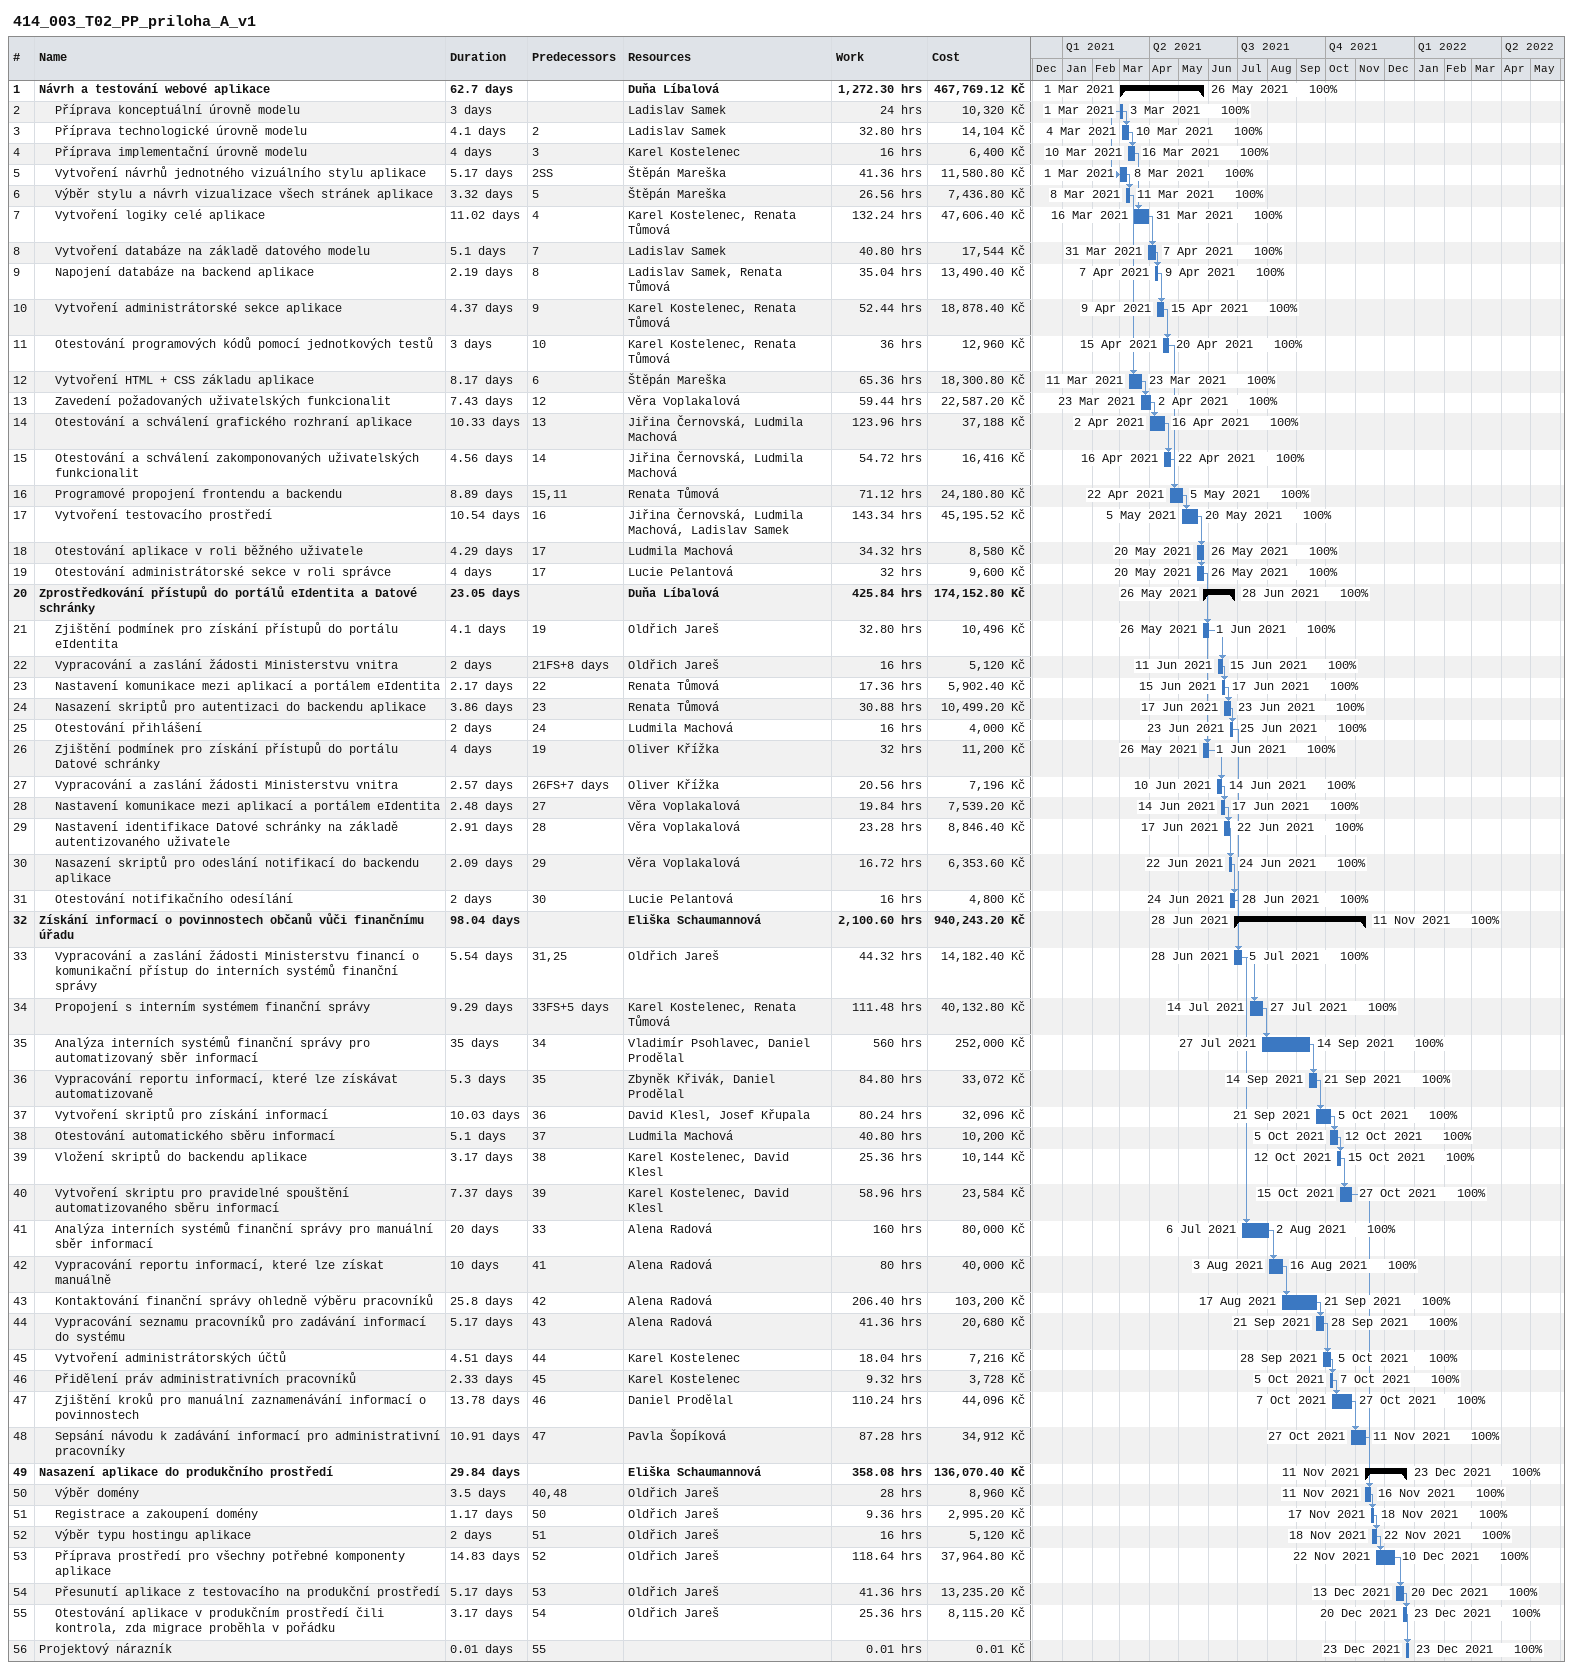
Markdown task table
414_003_T02_PP_priloha_A_v1

| ID | Level | Task | Duration | Start | Finish | Predecessors | Resources | % complete | Work (h) | Cost (Kč) |
|---|---|---|---|---|---|---|---|---|---|---|
| 1 | 1 | **Návrh a testování webové aplikace** | 62.7d | 2021-03-01 | 2021-05-26 |  | Duňa Líbalová | 100 | 1272.30 | 467769.12 |
| 2 | 2 | Příprava konceptuální úrovně modelu | 3d | 2021-03-01 | 2021-03-03 |  | Ladislav Samek | 100 | 24 | 10320 |
| 3 | 2 | Příprava technologické úrovně modelu | 4.1d | 2021-03-04 | 2021-03-10 | 2 | Ladislav Samek | 100 | 32.80 | 14104 |
| 4 | 2 | Příprava implementační úrovně modelu | 4d | 2021-03-10 | 2021-03-16 | 3 | Karel Kostelenec | 100 | 16 | 6400 |
| 5 | 2 | Vytvoření návrhů jednotného vizuálního stylu aplikace | 5.17d | 2021-03-01 | 2021-03-08 | 2SS | Štěpán Mareška | 100 | 41.36 | 11580.80 |
| 6 | 2 | Výběr stylu a návrh vizualizace všech stránek aplikace | 3.32d | 2021-03-08 | 2021-03-11 | 5 | Štěpán Mareška | 100 | 26.56 | 7436.80 |
| 7 | 2 | Vytvoření logiky celé aplikace | 11.02d | 2021-03-16 | 2021-03-31 | 4 | Karel Kostelenec, Renata Tůmová | 100 | 132.24 | 47606.40 |
| 8 | 2 | Vytvoření databáze na základě datového modelu | 5.1d | 2021-03-31 | 2021-04-07 | 7 | Ladislav Samek | 100 | 40.80 | 17544 |
| 9 | 2 | Napojení databáze na backend aplikace | 2.19d | 2021-04-07 | 2021-04-09 | 8 | Ladislav Samek, Renata Tůmová | 100 | 35.04 | 13490.40 |
| 10 | 2 | Vytvoření administrátorské sekce aplikace | 4.37d | 2021-04-09 | 2021-04-15 | 9 | Karel Kostelenec, Renata Tůmová | 100 | 52.44 | 18878.40 |
| 11 | 2 | Otestování programových kódů pomocí jednotkových testů | 3d | 2021-04-15 | 2021-04-20 | 10 | Karel Kostelenec, Renata Tůmová | 100 | 36 | 12960 |
| 12 | 2 | Vytvoření HTML + CSS základu aplikace | 8.17d | 2021-03-11 | 2021-03-23 | 6 | Štěpán Mareška | 100 | 65.36 | 18300.80 |
| 13 | 2 | Zavedení požadovaných uživatelských funkcionalit | 7.43d | 2021-03-23 | 2021-04-02 | 12 | Věra Voplakalová | 100 | 59.44 | 22587.20 |
| 14 | 2 | Otestování a schválení grafického rozhraní aplikace | 10.33d | 2021-04-02 | 2021-04-16 | 13 | Jiřina Černovská, Ludmila Machová | 100 | 123.96 | 37188 |
| 15 | 2 | Otestování a schválení zakomponovaných uživatelských funkcionalit | 4.56d | 2021-04-16 | 2021-04-22 | 14 | Jiřina Černovská, Ludmila Machová | 100 | 54.72 | 16416 |
| 16 | 2 | Programové propojení frontendu a backendu | 8.89d | 2021-04-22 | 2021-05-05 | 15, 11 | Renata Tůmová | 100 | 71.12 | 24180.80 |
| 17 | 2 | Vytvoření testovacího prostředí | 10.54d | 2021-05-05 | 2021-05-20 | 16 | Jiřina Černovská, Ludmila Machová, Ladislav Samek | 100 | 143.34 | 45195.52 |
| 18 | 2 | Otestování aplikace v roli běžného uživatele | 4.29d | 2021-05-20 | 2021-05-26 | 17 | Ludmila Machová | 100 | 34.32 | 8580 |
| 19 | 2 | Otestování administrátorské sekce v roli správce | 4d | 2021-05-20 | 2021-05-26 | 17 | Lucie Pelantová | 100 | 32 | 9600 |
| 20 | 1 | **Zprostředkování přístupů do portálů eIdentita a Datové schránky** | 23.05d | 2021-05-26 | 2021-06-28 |  | Duňa Líbalová | 100 | 425.84 | 174152.80 |
| 21 | 2 | Zjištění podmínek pro získání přístupů do portálu eIdentita | 4.1d | 2021-05-26 | 2021-06-01 | 19 | Oldřich Jareš | 100 | 32.80 | 10496 |
| 22 | 2 | Vypracování a zaslání žádosti Ministerstvu vnitra | 2d | 2021-06-11 | 2021-06-15 | 21FS+8d | Oldřich Jareš | 100 | 16 | 5120 |
| 23 | 2 | Nastavení komunikace mezi aplikací a portálem eIdentita | 2.17d | 2021-06-15 | 2021-06-17 | 22 | Renata Tůmová | 100 | 17.36 | 5902.40 |
| 24 | 2 | Nasazení skriptů pro autentizaci do backendu aplikace | 3.86d | 2021-06-17 | 2021-06-23 | 23 | Renata Tůmová | 100 | 30.88 | 10499.20 |
| 25 | 2 | Otestování přihlášení | 2d | 2021-06-23 | 2021-06-25 | 24 | Ludmila Machová | 100 | 16 | 4000 |
| 26 | 2 | Zjištění podmínek pro získání přístupů do portálu Datové schránky | 4d | 2021-05-26 | 2021-06-01 | 19 | Oliver Křížka | 100 | 32 | 11200 |
| 27 | 2 | Vypracování a zaslání žádosti Ministerstvu vnitra | 2.57d | 2021-06-10 | 2021-06-14 | 26FS+7d | Oliver Křížka | 100 | 20.56 | 7196 |
| 28 | 2 | Nastavení komunikace mezi aplikací a portálem eIdentita | 2.48d | 2021-06-14 | 2021-06-17 | 27 | Věra Voplakalová | 100 | 19.84 | 7539.20 |
| 29 | 2 | Nastavení identifikace Datové schránky na základě autentizovaného uživatele | 2.91d | 2021-06-17 | 2021-06-22 | 28 | Věra Voplakalová | 100 | 23.28 | 8846.40 |
| 30 | 2 | Nasazení skriptů pro odeslání notifikací do backendu aplikace | 2.09d | 2021-06-22 | 2021-06-24 | 29 | Věra Voplakalová | 100 | 16.72 | 6353.60 |
| 31 | 2 | Otestování notifikačního odesílání | 2d | 2021-06-24 | 2021-06-28 | 30 | Lucie Pelantová | 100 | 16 | 4800 |
| 32 | 1 | **Získání informací o povinnostech občanů vůči finančnímu úřadu** | 98.04d | 2021-06-28 | 2021-11-11 |  | Eliška Schaumannová | 100 | 2100.60 | 940243.20 |
| 33 | 2 | Vypracování a zaslání žádosti Ministerstvu financí o komunikační přístup do interních systémů finanční správy | 5.54d | 2021-06-28 | 2021-07-05 | 31, 25 | Oldřich Jareš | 100 | 44.32 | 14182.40 |
| 34 | 2 | Propojení s interním systémem finanční správy | 9.29d | 2021-07-14 | 2021-07-27 | 33FS+5d | Karel Kostelenec, Renata Tůmová | 100 | 111.48 | 40132.80 |
| 35 | 2 | Analýza interních systémů finanční správy pro automatizovaný sběr informací | 35d | 2021-07-27 | 2021-09-14 | 34 | Vladimír Psohlavec, Daniel Prodělal | 100 | 560 | 252000 |
| 36 | 2 | Vypracování reportu informací, které lze získávat automatizovaně | 5.3d | 2021-09-14 | 2021-09-21 | 35 | Zbyněk Křivák, Daniel Prodělal | 100 | 84.80 | 33072 |
| 37 | 2 | Vytvoření skriptů pro získání informací | 10.03d | 2021-09-21 | 2021-10-05 | 36 | David Klesl, Josef Křupala | 100 | 80.24 | 32096 |
| 38 | 2 | Otestování automatického sběru informací | 5.1d | 2021-10-05 | 2021-10-12 | 37 | Ludmila Machová | 100 | 40.80 | 10200 |
| 39 | 2 | Vložení skriptů do backendu aplikace | 3.17d | 2021-10-12 | 2021-10-15 | 38 | Karel Kostelenec, David Klesl | 100 | 25.36 | 10144 |
| 40 | 2 | Vytvoření skriptu pro pravidelné spouštění automatizovaného sběru informací | 7.37d | 2021-10-15 | 2021-10-27 | 39 | Karel Kostelenec, David Klesl | 100 | 58.96 | 23584 |
| 41 | 2 | Analýza interních systémů finanční správy pro manuální sběr informací | 20d | 2021-07-06 | 2021-08-02 | 33 | Alena Radová | 100 | 160 | 80000 |
| 42 | 2 | Vypracování reportu informací, které lze získat manuálně | 10d | 2021-08-03 | 2021-08-16 | 41 | Alena Radová | 100 | 80 | 40000 |
| 43 | 2 | Kontaktování finanční správy ohledně výběru pracovníků | 25.8d | 2021-08-17 | 2021-09-21 | 42 | Alena Radová | 100 | 206.40 | 103200 |
| 44 | 2 | Vypracování seznamu pracovníků pro zadávání informací do systému | 5.17d | 2021-09-21 | 2021-09-28 | 43 | Alena Radová | 100 | 41.36 | 20680 |
| 45 | 2 | Vytvoření administrátorských účtů | 4.51d | 2021-09-28 | 2021-10-05 | 44 | Karel Kostelenec | 100 | 18.04 | 7216 |
| 46 | 2 | Přidělení práv administrativních pracovníků | 2.33d | 2021-10-05 | 2021-10-07 | 45 | Karel Kostelenec | 100 | 9.32 | 3728 |
| 47 | 2 | Zjištění kroků pro manuální zaznamenávání informací o povinnostech | 13.78d | 2021-10-07 | 2021-10-27 | 46 | Daniel Prodělal | 100 | 110.24 | 44096 |
| 48 | 2 | Sepsání návodu k zadávání informací pro administrativní pracovníky | 10.91d | 2021-10-27 | 2021-11-11 | 47 | Pavla Šopíková | 100 | 87.28 | 34912 |
| 49 | 1 | **Nasazení aplikace do produkčního prostředí** | 29.84d | 2021-11-11 | 2021-12-23 |  | Eliška Schaumannová | 100 | 358.08 | 136070.40 |
| 50 | 2 | Výběr domény | 3.5d | 2021-11-11 | 2021-11-16 | 40, 48 | Oldřich Jareš | 100 | 28 | 8960 |
| 51 | 2 | Registrace a zakoupení domény | 1.17d | 2021-11-17 | 2021-11-18 | 50 | Oldřich Jareš | 100 | 9.36 | 2995.20 |
| 52 | 2 | Výběr typu hostingu aplikace | 2d | 2021-11-18 | 2021-11-22 | 51 | Oldřich Jareš | 100 | 16 | 5120 |
| 53 | 2 | Příprava prostředí pro všechny potřebné komponenty aplikace | 14.83d | 2021-11-22 | 2021-12-10 | 52 | Oldřich Jareš | 100 | 118.64 | 37964.80 |
| 54 | 2 | Přesunutí aplikace z testovacího na produkční prostředí | 5.17d | 2021-12-13 | 2021-12-20 | 53 | Oldřich Jareš | 100 | 41.36 | 13235.20 |
| 55 | 2 | Otestování aplikace v produkčním prostředí čili kontrola, zda migrace proběhla v pořádku | 3.17d | 2021-12-20 | 2021-12-23 | 54 | Oldřich Jareš | 100 | 25.36 | 8115.20 |
| 56 | 1 | Projektový nárazník | 0.01d | 2021-12-23 | 2021-12-23 | 55 |  | 100 | 0.01 | 0.01 |
